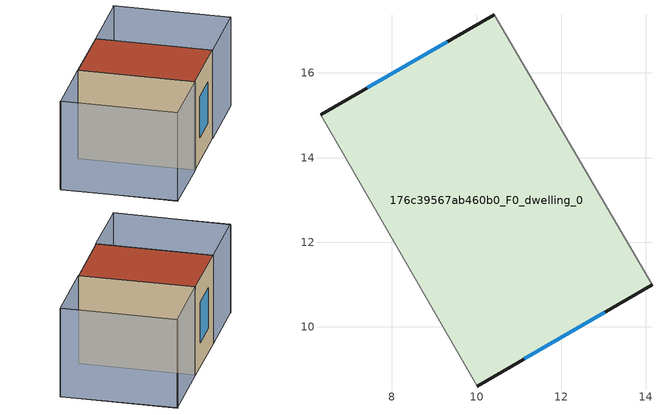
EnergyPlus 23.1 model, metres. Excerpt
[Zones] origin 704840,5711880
176c39567ab460b0_F0_dwelling_0
 floor ground (EU_floor_Construction): 10.42,17.37 14.15,11 10.02,8.6 6.31,15.01 z0
 wall outside (EU_wall_Construction): 10.42,17.37 6.31,15.01 / 10.02,8.6 14.15,11 z0:6
 wall adiabatic (EU_wall_Construction): 14.15,11 10.42,17.37 / 6.31,15.01 10.02,8.6 z0:6
 window (EU_Window_Construction): 9.31,16.73 7.42,15.65 / 11.13,9.25 13.03,10.35 z1.62:4.38
 roof outside (EU_roof_Construction): 14.15,11 10.42,17.37 6.31,15.01 10.02,8.6 z6
shading: 2.27,12.69 5.98,6.25 / 18.39,13.46 14.67,19.89 / 2.27,12.67 6.31,15.01 / 6.31,15.01 10.02,8.59 / 10.02,8.59 5.98,6.26 / 5.98,6.26 2.27,12.67 / 14.68,19.86 18.41,13.47 / 18.41,13.47 14.15,10.98 / 14.15,10.98 10.42,17.37 / 10.42,17.37 14.68,19.86 z0:6
[Building]
EU S2 Campaign: North Axis=0; Terrain=City; Solar Distribution=FullExterior
[Site:Location]
London: Latitude=51.5; Longitude=-0.5; Time Zone=0; Elevation=25
[SizingPeriod:WeatherFileDays]
AnnualSizingPeriod: Begin Month=1; Begin Day of Month=1; End Month=12; End Day of Month=31; Day of Week for Start Day=Monday; Use Weather File Daylight Saving Period=No; Use Weather File Rain and Snow Indicators=No
[MATERIAL]
EU_InternalMass_Material: Roughness=MediumRough; Thickness=0.1; Conductivity=1; Density=1800; Specific Heat=900; Thermal Absorptance=0.9; Solar Absorptance=0.7; Visible Absorptance=0.7
[MATERIAL:NOMASS] Roughness=MediumRough; Thermal Absorptance=0.9; Solar Absorptance=0.7; Visible Absorptance=0.7
Name | Thermal Resistance
EU_wall_NoMass | 0.555556
EU_roof_NoMass | 0.510204
EU_floor_NoMass | 1.68919
[WINDOWMATERIAL:SIMPLEGLAZINGSYSTEM]
EU_Window_SimpleGlazing: UFactor=3.96; Solar Heat Gain Coefficient=0.85; Visible Transmittance=0.85
[CONSTRUCTION]
EU_wall_Construction: EU_wall_NoMass
EU_roof_Construction: EU_roof_NoMass
EU_floor_Construction: EU_floor_NoMass
EU_InternalMass_Construction: EU_InternalMass_Material
EU_Window_Construction: EU_Window_SimpleGlazing
[ZONE]
176c39567ab460b0_F0_dwelling_0: Type=1; Multiplier=1; Ceiling Height=autocalculate; Volume=210.892; Floor Area=autocalculate; Part of Total Floor Area=Yes
[INTERNALMASS]
176c39567ab460b0_F0_dwelling_0_EU_InternalMass: Construction=EU_InternalMass_Construction; Zone or ZoneList=176c39567ab460b0_F0_dwelling_0; Surface Area=35.1486
[OTHEREQUIPMENT]
EU_Step8_InternalGain_176c39567ab460b0_F0_dwelling_0_f000: Fuel Type=Electricity; Zone or ZoneList or Space or SpaceList=176c39567ab460b0_F0_dwelling_0; Schedule=EU_Step8_GainSchedule_176c39567ab460b0_F0_dwelling_0_f000; Design Level Calculation Method=Watts/Area; Power per Zone Floor Area=1; Fraction Latent=0; Fraction Radiant=0; Fraction Lost=0; Carbon Dioxide Generation Rate=0; EndUse Subcategory=EU_Step8_InternalGains
[ZONEVENTILATION:DESIGNFLOWRATE]
EU_ConstantAir_176c39567ab460b0_F0_dwelling_0: Zone or ZoneList or Space or SpaceList=176c39567ab460b0_F0_dwelling_0; Schedule=EU_AlwaysOn; Design Flow Rate Calculation Method=AirChanges/Hour; Air Changes per Hour=0.48; Ventilation Type=Natural; Fan Pressure Rise=0; Fan Total Efficiency=1; Constant Term Coefficient=1; Temperature Term Coefficient=0; Velocity Term Coefficient=0; Velocity Squared Term Coefficient=0; Minimum Indoor Temperature=-100; Maximum Indoor Temperature=100; Delta Temperature=-100; Minimum Outdoor Temperature=-100; Maximum Outdoor Temperature=100; Maximum Wind Speed=40
[HVACTEMPLATE:THERMOSTAT]
EU_HeatOnly_176c39567ab460b0_F0_dwelling_0: Constant Heating Setpoint=20; Constant Cooling Setpoint=50
[HVACTEMPLATE:ZONE:IDEALLOADSAIRSYSTEM]
176c39567ab460b0_F0_dwelling_0: Template Thermostat=EU_HeatOnly_176c39567ab460b0_F0_dwelling_0; System Availability Schedule=EU_AlwaysOn; Maximum Heating Supply Air Temperature=50; Minimum Cooling Supply Air Temperature=13; Maximum Heating Supply Air Humidity Ratio=0.0156; Minimum Cooling Supply Air Humidity Ratio=0.0077; Heating Limit=NoLimit; Cooling Limit=NoLimit; Heating Availability Schedule=EU_AlwaysOn; Cooling Availability Schedule=EU_CoolingOff; Dehumidification Control Type=ConstantSensibleHeatRatio; Cooling Sensible Heat Ratio=0.7; Dehumidification Setpoint=60; Humidification Control Type=None; Humidification Setpoint=30; Outdoor Air Method=None; Outdoor Air Flow Rate per Person=0.00944; Outdoor Air Flow Rate per Zone Floor Area=0; Outdoor Air Flow Rate per Zone=0; Demand Controlled Ventilation Type=None; Outdoor Air Economizer Type=NoEconomizer; Heat Recovery Type=None; Sensible Heat Recovery Effectiveness=0.7; Latent Heat Recovery Effectiveness=0.65
[SIZING:ZONE]
176c39567ab460b0_F0_dwelling_0: Zone Cooling Design Supply Air Temperature Input Method=SupplyAirTemperature; Zone Cooling Design Supply Air Temperature=13; Zone Heating Design Supply Air Temperature Input Method=SupplyAirTemperature; Zone Heating Design Supply Air Temperature=50; Zone Cooling Design Supply Air Humidity Ratio=0.008; Zone Heating Design Supply Air Humidity Ratio=0.008; Cooling Design Air Flow Method=DesignDay; Cooling Design Air Flow Rate=0; Cooling Minimum Air Flow per Zone Floor Area=0.000762; Cooling Minimum Air Flow=0; Cooling Minimum Air Flow Fraction=0.2; Heating Design Air Flow Method=DesignDay; Heating Design Air Flow Rate=0; Heating Maximum Air Flow per Zone Floor Area=0.002032; Heating Maximum Air Flow=0.141576; Heating Maximum Air Flow Fraction=0.3; Account for Dedicated Outdoor Air System=No; Dedicated Outdoor Air System Control Strategy=NeutralSupplyAir; Dedicated Outdoor Air Low Setpoint Temperature for Design=autosize; Dedicated Outdoor Air High Setpoint Temperature for Design=autosize; Zone Load Sizing Method=Sensible Load Only No Latent Load; Zone Latent Cooling Design Supply Air Humidity Ratio Input Method=HumidityRatioDifference; Zone Cooling Design Supply Air Humidity Ratio Difference=0.005; Zone Latent Heating Design Supply Air Humidity Ratio Input Method=HumidityRatioDifference; Zone Humidification Design Supply Air Humidity Ratio Difference=0.005
[SCHEDULE:CONSTANT]
Name | Hourly Value
EU_AlwaysOn | 1
EU_CoolingOff | 0
[SCHEDULE:FILE]
EU_Step8_GainSchedule_176c39567ab460b0_F0_dwelling_0_f000: File=../../schedules/176c39567ab460b0/176c39567ab460b0_F0_dwelling_0_f000_gain.csv; Column Number=1; Rows to Skip at Top=0; Number of Hours of Data=8760; Column Separator=Comma; Interpolate to Timestep=No; Minutes per Item=60; Adjust Schedule for Daylight Savings=Yes
